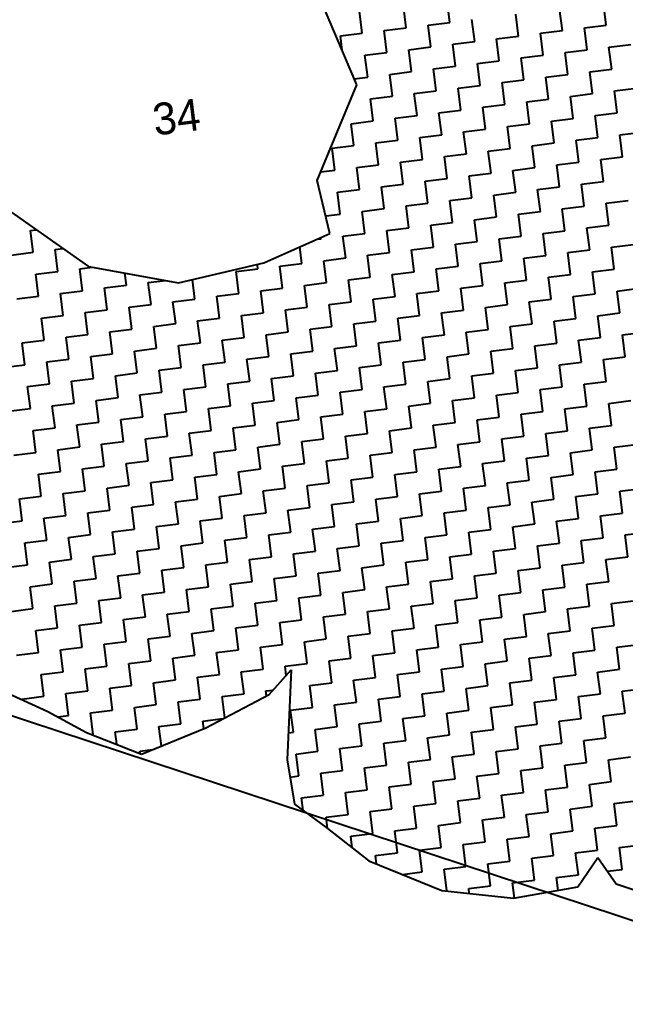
# Model space of a CAD drawing. Header units: metres. Extents: x 290108 to 292128, y 1990044 to 1991719.
# Drawn here: x 290557.1 to 290695.5, y 1990083.9 to 1990308.9 of the extents above; entities that cross this region are included whole.
import ezdxf
from ezdxf.enums import TextEntityAlignment as Align

# ---------------------------------------------------------------- set-up
doc = ezdxf.new("R2010")
doc.units = ezdxf.units.M
doc.header["$MEASUREMENT"] = 0
for name, color, linetype in [('POLY_HATCH', 12, 'Continuous'), ('TEXT_PARCEL', 7, 'Continuous'), ('V_BOUND_LINE', 7, 'Continuous')]:
    doc.layers.add(name, color=color, linetype=linetype)
doc.styles.add('TEXT_MAP', font='')
doc.styles.get('TEXT_MAP').set_extended_font_data('Kruti Dev 050')

msp = doc.modelspace()

# ---------------------------------------------------------------- linework, layer by layer
at = {"layer": 'POLY_HATCH'}
for p, q in [((290634.16, 1990294.02), (290626.33, 1990312.44)), ((290625.11, 1990272.13), (290634.16, 1990294.02)), ((290628, 1990260.02), (290625.11, 1990272.13)), ((290547.76, 1990270.12), (290572.82, 1990252.47)), ((290612.9, 1990253.3), (290628, 1990260.02)), ((290572.82, 1990252.47), (290593.37, 1990248.79)), ((290593.37, 1990248.79), (290612.9, 1990253.3)), ((290545.58, 1990158.99), (290563.55, 1990150.83)), ((290614.09, 1990154.66), (290619.17, 1990160.3)), ((290619.17, 1990160.3), (290618.25, 1990139.78)), ((290599.62, 1990147.09), (290614.09, 1990154.66)), ((290563.55, 1990150.83), (290572.41, 1990146.01)), ((290572.41, 1990146.01), (290584.97, 1990141.03)), ((290584.97, 1990141.03), (290599.62, 1990147.09)), ((290618.25, 1990139.78), (290619.9, 1990129.59)), ((290619.9, 1990129.59), (290627.11, 1990124.33)), ((290627.11, 1990124.33), (290636.92, 1990116.7)), ((290636.92, 1990116.7), (290653.55, 1990109.91)), ((290684.66, 1990110.7), (290689.21, 1990117.43)), ((290689.21, 1990117.43), (290693.43, 1990111.41)), ((290653.55, 1990109.91), (290669.96, 1990108.1)), ((290669.96, 1990108.1), (290684.66, 1990110.7)), ((290693.43, 1990111.41), (290706.7, 1990106.9))]:
    msp.add_line(p, q, dxfattribs=at)
at = {"layer": 'POLY_HATCH', "linetype": 'Continuous'}
for p, q in [((290645.42, 1990307.05), (290644.8, 1990312.06)), ((290655.44, 1990308.29), (290654.82, 1990313.31)), ((290691.15, 1990307.65), (290690.52, 1990312.66)), ((290635.4, 1990305.8), (290634.77, 1990310.81)), ((290671.1, 1990305.15), (290670.48, 1990310.17)), ((290681.12, 1990306.4), (290680.5, 1990311.41)), ((290650.43, 1990307.67), (290655.44, 1990308.29)), ((290651.06, 1990302.66), (290650.43, 1990307.67)), ((290661.08, 1990303.91), (290660.46, 1990308.92)), ((290686.14, 1990307.02), (290691.15, 1990307.65)), ((290630.39, 1990305.18), (290635.4, 1990305.8)), ((290630.79, 1990301.95), (290630.39, 1990305.18)), ((290640.41, 1990306.42), (290645.42, 1990307.05)), ((290641.03, 1990301.41), (290640.41, 1990306.42)), ((290666.09, 1990304.53), (290671.1, 1990305.15)), ((290676.11, 1990305.78), (290681.12, 1990306.4)), ((290676.74, 1990300.77), (290676.11, 1990305.78)), ((290686.76, 1990302.01), (290686.14, 1990307.02)), ((290656.07, 1990303.28), (290661.08, 1990303.91)), ((290656.69, 1990298.27), (290656.07, 1990303.28)), ((290666.71, 1990299.52), (290666.09, 1990304.53)), ((290691.77, 1990302.64), (290696.78, 1990303.26)), ((290636.02, 1990300.79), (290641.03, 1990301.41)), ((290636.65, 1990295.78), (290636.02, 1990300.79)), ((290646.04, 1990302.04), (290651.06, 1990302.66)), ((290646.67, 1990297.02), (290646.04, 1990302.04)), ((290671.72, 1990300.14), (290676.74, 1990300.77)), ((290681.75, 1990301.39), (290686.76, 1990302.01)), ((290682.37, 1990296.38), (290681.75, 1990301.39)), ((290692.39, 1990297.62), (290691.77, 1990302.64)), ((290661.7, 1990298.9), (290666.71, 1990299.52)), ((290662.33, 1990293.88), (290661.7, 1990298.9)), ((290672.35, 1990295.13), (290671.72, 1990300.14)), ((290641.66, 1990296.4), (290646.67, 1990297.02)), ((290642.28, 1990291.39), (290641.66, 1990296.4)), ((290651.68, 1990297.65), (290656.69, 1990298.27)), ((290652.3, 1990292.64), (290651.68, 1990297.65)), ((290677.36, 1990295.75), (290682.37, 1990296.38)), ((290687.38, 1990297), (290692.39, 1990297.62)), ((290688.01, 1990291.99), (290687.38, 1990297)), ((290633.58, 1990295.4), (290636.65, 1990295.78)), ((290657.31, 1990293.26), (290662.33, 1990293.88)), ((290667.34, 1990294.51), (290672.35, 1990295.13)), ((290667.96, 1990289.5), (290667.34, 1990294.51)), ((290677.98, 1990290.74), (290677.36, 1990295.75)), ((290647.29, 1990292.01), (290652.3, 1990292.64)), ((290647.91, 1990287), (290647.29, 1990292.01)), ((290657.94, 1990288.25), (290657.31, 1990293.26)), ((290682.99, 1990291.37), (290688.01, 1990291.99)), ((290693.02, 1990292.61), (290698.03, 1990293.24)), ((290693.64, 1990287.6), (290693.02, 1990292.61)), ((290637.27, 1990290.77), (290642.28, 1990291.39)), ((290637.89, 1990285.76), (290637.27, 1990290.77)), ((290662.95, 1990288.87), (290667.96, 1990289.5)), ((290672.97, 1990290.12), (290677.98, 1990290.74)), ((290673.6, 1990285.11), (290672.97, 1990290.12)), ((290683.62, 1990286.35), (290682.99, 1990291.37)), ((290652.93, 1990287.63), (290657.94, 1990288.25)), ((290653.55, 1990282.61), (290652.93, 1990287.63)), ((290663.57, 1990283.86), (290662.95, 1990288.87)), ((290688.63, 1990286.98), (290693.64, 1990287.6)), ((290632.88, 1990285.13), (290637.89, 1990285.76)), ((290633.5, 1990280.12), (290632.88, 1990285.13)), ((290642.9, 1990286.38), (290647.91, 1990287)), ((290643.53, 1990281.37), (290642.9, 1990286.38)), ((290668.58, 1990284.48), (290673.6, 1990285.11)), ((290678.61, 1990285.73), (290683.62, 1990286.35)), ((290679.23, 1990280.72), (290678.61, 1990285.73)), ((290689.25, 1990281.97), (290688.63, 1990286.98)), ((290648.54, 1990281.99), (290653.55, 1990282.61)), ((290658.56, 1990283.24), (290663.57, 1990283.86)), ((290659.18, 1990278.23), (290658.56, 1990283.24)), ((290669.21, 1990279.47), (290668.58, 1990284.48)), ((290694.26, 1990282.59), (290699.28, 1990283.21)), ((290638.52, 1990280.74), (290643.53, 1990281.37)), ((290639.14, 1990275.73), (290638.52, 1990280.74)), ((290649.16, 1990276.98), (290648.54, 1990281.99)), ((290674.22, 1990280.1), (290679.23, 1990280.72)), ((290684.24, 1990281.34), (290689.25, 1990281.97)), ((290684.87, 1990276.33), (290684.24, 1990281.34)), ((290694.89, 1990277.58), (290694.26, 1990282.59)), ((290628.49, 1990279.5), (290633.5, 1990280.12)), ((290629.12, 1990274.49), (290628.49, 1990279.5)), ((290654.17, 1990277.6), (290659.18, 1990278.23)), ((290664.2, 1990278.85), (290669.21, 1990279.47)), ((290664.82, 1990273.84), (290664.2, 1990278.85)), ((290674.84, 1990275.09), (290674.22, 1990280.1)), ((290644.15, 1990276.36), (290649.16, 1990276.98)), ((290644.77, 1990271.34), (290644.15, 1990276.36)), ((290654.8, 1990272.59), (290654.17, 1990277.6)), ((290679.85, 1990275.71), (290684.87, 1990276.33)), ((290689.88, 1990276.96), (290694.89, 1990277.58)), ((290690.5, 1990271.94), (290689.88, 1990276.96)), ((290625.92, 1990274.09), (290629.12, 1990274.49)), ((290634.13, 1990275.11), (290639.14, 1990275.73)), ((290634.75, 1990270.1), (290634.13, 1990275.11)), ((290659.81, 1990273.21), (290664.82, 1990273.84)), ((290669.83, 1990274.46), (290674.84, 1990275.09)), ((290670.45, 1990269.45), (290669.83, 1990274.46)), ((290680.48, 1990270.7), (290679.85, 1990275.71)), ((290649.79, 1990271.97), (290654.8, 1990272.59)), ((290650.41, 1990266.96), (290649.79, 1990271.97)), ((290660.43, 1990268.2), (290659.81, 1990273.21)), ((290685.49, 1990271.32), (290690.5, 1990271.94)), ((290629.74, 1990269.47), (290634.75, 1990270.1)), ((290630.36, 1990264.46), (290629.74, 1990269.47)), ((290639.76, 1990270.72), (290644.77, 1990271.34)), ((290640.39, 1990265.71), (290639.76, 1990270.72)), ((290665.44, 1990268.83), (290670.45, 1990269.45)), ((290675.47, 1990270.07), (290680.48, 1990270.7)), ((290676.09, 1990265.06), (290675.47, 1990270.07)), ((290686.11, 1990266.31), (290685.49, 1990271.32)), ((290645.4, 1990266.33), (290650.41, 1990266.96)), ((290655.42, 1990267.58), (290660.43, 1990268.2)), ((290656.04, 1990262.57), (290655.42, 1990267.58)), ((290666.07, 1990263.82), (290665.44, 1990268.83)), ((290691.12, 1990266.93), (290696.13, 1990267.56)), ((290691.75, 1990261.92), (290691.12, 1990266.93)), ((290635.37, 1990265.09), (290640.39, 1990265.71)), ((290636, 1990260.07), (290635.37, 1990265.09)), ((290646.02, 1990261.32), (290645.4, 1990266.33)), ((290671.08, 1990264.44), (290676.09, 1990265.06)), ((290681.1, 1990265.69), (290686.11, 1990266.31)), ((290681.72, 1990260.67), (290681.1, 1990265.69)), ((290627.04, 1990264.05), (290630.36, 1990264.46)), ((290651.03, 1990261.95), (290656.04, 1990262.57)), ((290661.05, 1990263.19), (290666.07, 1990263.82)), ((290661.68, 1990258.18), (290661.05, 1990263.19)), ((290671.7, 1990259.43), (290671.08, 1990264.44)), ((290559.58, 1990260.75), (290560.85, 1990260.9)), ((290560.2, 1990255.73), (290559.58, 1990260.75)), ((290641.01, 1990260.7), (290646.02, 1990261.32)), ((290641.63, 1990255.69), (290641.01, 1990260.7)), ((290651.66, 1990256.93), (290651.03, 1990261.95)), ((290676.71, 1990260.05), (290681.72, 1990260.67)), ((290686.74, 1990261.3), (290691.75, 1990261.92)), ((290687.36, 1990256.29), (290686.74, 1990261.3)), ((290625.06, 1990258.71), (290625.97, 1990258.83)), ((290625.97, 1990258.83), (290625.94, 1990259.11)), ((290630.99, 1990259.45), (290636, 1990260.07)), ((290631.61, 1990254.44), (290630.99, 1990259.45)), ((290656.67, 1990257.56), (290661.68, 1990258.18)), ((290666.69, 1990258.8), (290671.7, 1990259.43)), ((290667.31, 1990253.79), (290666.69, 1990258.8)), ((290677.34, 1990255.04), (290676.71, 1990260.05)), ((290555.19, 1990255.11), (290560.2, 1990255.73)), ((290565.21, 1990256.36), (290566.98, 1990256.58)), ((290565.84, 1990251.35), (290565.21, 1990256.36)), ((290621.59, 1990253.19), (290621.12, 1990256.96)), ((290636.62, 1990255.06), (290641.63, 1990255.69)), ((290646.64, 1990256.31), (290651.66, 1990256.93)), ((290647.27, 1990251.3), (290646.64, 1990256.31)), ((290657.29, 1990252.55), (290656.67, 1990257.56)), ((290682.35, 1990255.66), (290687.36, 1990256.29)), ((290682.97, 1990250.65), (290682.35, 1990255.66)), ((290692.37, 1990256.91), (290697.38, 1990257.53)), ((290692.99, 1990251.9), (290692.37, 1990256.91)), ((290626.6, 1990253.82), (290631.61, 1990254.44)), ((290627.22, 1990248.8), (290626.6, 1990253.82)), ((290637.24, 1990250.05), (290636.62, 1990255.06)), ((290662.3, 1990253.17), (290667.31, 1990253.79)), ((290672.32, 1990254.42), (290677.34, 1990255.04)), ((290672.95, 1990249.4), (290672.32, 1990254.42)), ((290560.83, 1990250.72), (290565.84, 1990251.35)), ((290570.85, 1990251.97), (290573.65, 1990252.32)), ((290571.47, 1990246.96), (290570.85, 1990251.97)), ((290606.55, 1990251.32), (290611.56, 1990251.95)), ((290607.18, 1990246.31), (290606.55, 1990251.32)), ((290611.56, 1990251.95), (290611.44, 1990252.96)), ((290616.58, 1990252.57), (290621.59, 1990253.19)), ((290617.2, 1990247.56), (290616.58, 1990252.57)), ((290642.26, 1990250.68), (290647.27, 1990251.3)), ((290652.28, 1990251.92), (290657.29, 1990252.55)), ((290652.9, 1990246.91), (290652.28, 1990251.92)), ((290662.93, 1990248.16), (290662.3, 1990253.17)), ((290687.98, 1990251.27), (290692.99, 1990251.9)), ((290688.61, 1990246.26), (290687.98, 1990251.27)), ((290561.45, 1990245.71), (290560.83, 1990250.72)), ((290581.5, 1990248.21), (290581.15, 1990250.98)), ((290586.51, 1990248.83), (290590.43, 1990249.32)), ((290597.15, 1990245.06), (290596.6, 1990249.54)), ((290632.23, 1990249.43), (290637.24, 1990250.05)), ((290632.86, 1990244.42), (290632.23, 1990249.43)), ((290642.88, 1990245.66), (290642.26, 1990250.68)), ((290667.94, 1990248.78), (290672.95, 1990249.4)), ((290677.96, 1990250.03), (290682.97, 1990250.65)), ((290678.58, 1990245.02), (290677.96, 1990250.03)), ((290566.46, 1990246.33), (290571.47, 1990246.96)), ((290576.48, 1990247.58), (290581.5, 1990248.21)), ((290577.11, 1990242.57), (290576.48, 1990247.58)), ((290587.13, 1990243.82), (290586.51, 1990248.83)), ((290612.19, 1990246.93), (290617.2, 1990247.56)), ((290612.81, 1990241.92), (290612.19, 1990246.93)), ((290622.21, 1990248.18), (290627.22, 1990248.8)), ((290622.83, 1990243.17), (290622.21, 1990248.18)), ((290647.89, 1990246.29), (290652.9, 1990246.91)), ((290657.91, 1990247.53), (290662.93, 1990248.16)), ((290658.54, 1990242.52), (290657.91, 1990247.53)), ((290668.56, 1990243.77), (290667.94, 1990248.78)), ((290693.62, 1990246.89), (290698.63, 1990247.51)), ((290694.24, 1990241.88), (290693.62, 1990246.89)), ((290556.44, 1990245.09), (290561.45, 1990245.71)), ((290567.08, 1990241.32), (290566.46, 1990246.33)), ((290592.14, 1990244.44), (290597.15, 1990245.06)), ((290592.77, 1990239.43), (290592.14, 1990244.44)), ((290602.16, 1990245.69), (290607.18, 1990246.31)), ((290602.79, 1990240.68), (290602.16, 1990245.69)), ((290627.85, 1990243.79), (290632.86, 1990244.42)), ((290637.87, 1990245.04), (290642.88, 1990245.66)), ((290638.49, 1990240.03), (290637.87, 1990245.04)), ((290648.51, 1990241.28), (290647.89, 1990246.29)), ((290673.57, 1990244.39), (290678.58, 1990245.02)), ((290674.19, 1990239.38), (290673.57, 1990244.39)), ((290683.59, 1990245.64), (290688.61, 1990246.26)), ((290684.22, 1990240.63), (290683.59, 1990245.64)), ((290572.1, 1990241.95), (290577.11, 1990242.57)), ((290582.12, 1990243.19), (290587.13, 1990243.82)), ((290582.74, 1990238.18), (290582.12, 1990243.19)), ((290617.82, 1990242.55), (290622.83, 1990243.17)), ((290618.45, 1990237.54), (290617.82, 1990242.55)), ((290628.47, 1990238.78), (290627.85, 1990243.79)), ((290653.53, 1990241.9), (290658.54, 1990242.52)), ((290663.55, 1990243.15), (290668.56, 1990243.77)), ((290664.17, 1990238.13), (290663.55, 1990243.15)), ((290562.07, 1990240.7), (290567.08, 1990241.32)), ((290562.7, 1990235.69), (290562.07, 1990240.7)), ((290572.72, 1990236.94), (290572.1, 1990241.95)), ((290597.78, 1990240.05), (290602.79, 1990240.68)), ((290598.4, 1990235.04), (290597.78, 1990240.05)), ((290607.8, 1990241.3), (290612.81, 1990241.92)), ((290608.42, 1990236.29), (290607.8, 1990241.3)), ((290633.48, 1990239.41), (290638.49, 1990240.03)), ((290643.5, 1990240.65), (290648.51, 1990241.28)), ((290644.13, 1990235.64), (290643.5, 1990240.65)), ((290654.15, 1990236.89), (290653.53, 1990241.9)), ((290679.21, 1990240.01), (290684.22, 1990240.63)), ((290679.83, 1990234.99), (290679.21, 1990240.01)), ((290689.23, 1990241.25), (290694.24, 1990241.88)), ((290689.85, 1990236.24), (290689.23, 1990241.25)), ((290577.73, 1990237.56), (290582.74, 1990238.18)), ((290587.75, 1990238.81), (290592.77, 1990239.43)), ((290588.38, 1990233.79), (290587.75, 1990238.81)), ((290623.46, 1990238.16), (290628.47, 1990238.78)), ((290624.08, 1990233.15), (290623.46, 1990238.16)), ((290634.1, 1990234.39), (290633.48, 1990239.41)), ((290659.16, 1990237.51), (290664.17, 1990238.13)), ((290669.18, 1990238.76), (290674.19, 1990239.38)), ((290669.81, 1990233.75), (290669.18, 1990238.76)), ((290557.69, 1990235.07), (290562.7, 1990235.69)), ((290567.71, 1990236.31), (290572.72, 1990236.94)), ((290568.33, 1990231.3), (290567.71, 1990236.31)), ((290578.35, 1990232.55), (290577.73, 1990237.56)), ((290603.41, 1990235.66), (290608.42, 1990236.29)), ((290604.04, 1990230.65), (290603.41, 1990235.66)), ((290613.43, 1990236.91), (290618.45, 1990237.54)), ((290614.06, 1990231.9), (290613.43, 1990236.91)), ((290639.12, 1990235.02), (290644.13, 1990235.64)), ((290649.14, 1990236.26), (290654.15, 1990236.89)), ((290649.76, 1990231.25), (290649.14, 1990236.26)), ((290659.78, 1990232.5), (290659.16, 1990237.51)), ((290684.84, 1990235.62), (290689.85, 1990236.24)), ((290685.46, 1990230.61), (290684.84, 1990235.62)), ((290694.86, 1990236.86), (290699.88, 1990237.49)), ((290695.49, 1990231.85), (290694.86, 1990236.86)), ((290558.31, 1990230.05), (290557.69, 1990235.07)), ((290583.37, 1990233.17), (290588.38, 1990233.79)), ((290583.99, 1990228.16), (290583.37, 1990233.17)), ((290593.39, 1990234.42), (290598.4, 1990235.04)), ((290594.01, 1990229.41), (290593.39, 1990234.42)), ((290619.07, 1990232.52), (290624.08, 1990233.15)), ((290629.09, 1990233.77), (290634.1, 1990234.39)), ((290629.72, 1990228.76), (290629.09, 1990233.77)), ((290639.74, 1990230.01), (290639.12, 1990235.02)), ((290664.8, 1990233.12), (290669.81, 1990233.75)), ((290665.42, 1990228.11), (290664.8, 1990233.12)), ((290674.82, 1990234.37), (290679.83, 1990234.99)), ((290675.44, 1990229.36), (290674.82, 1990234.37)), ((290563.32, 1990230.68), (290568.33, 1990231.3)), ((290573.34, 1990231.92), (290578.35, 1990232.55)), ((290573.97, 1990226.91), (290573.34, 1990231.92)), ((290609.05, 1990231.28), (290614.06, 1990231.9)), ((290609.67, 1990226.27), (290609.05, 1990231.28)), ((290619.69, 1990227.51), (290619.07, 1990232.52)), ((290644.75, 1990230.63), (290649.76, 1990231.25)), ((290654.77, 1990231.88), (290659.78, 1990232.5)), ((290655.4, 1990226.87), (290654.77, 1990231.88)), ((290690.48, 1990231.23), (290695.49, 1990231.85)), ((290691.1, 1990226.22), (290690.48, 1990231.23)), ((290553.3, 1990229.43), (290558.31, 1990230.05)), ((290563.94, 1990225.67), (290563.32, 1990230.68)), ((290589, 1990228.78), (290594.01, 1990229.41)), ((290589.62, 1990223.77), (290589, 1990228.78)), ((290599.02, 1990230.03), (290604.04, 1990230.65)), ((290599.65, 1990225.02), (290599.02, 1990230.03)), ((290624.7, 1990228.14), (290629.72, 1990228.76)), ((290634.73, 1990229.38), (290639.74, 1990230.01)), ((290635.35, 1990224.37), (290634.73, 1990229.38)), ((290645.37, 1990225.62), (290644.75, 1990230.63)), ((290670.43, 1990228.74), (290675.44, 1990229.36)), ((290671.05, 1990223.72), (290670.43, 1990228.74)), ((290680.45, 1990229.98), (290685.46, 1990230.61)), ((290681.08, 1990224.97), (290680.45, 1990229.98)), ((290568.96, 1990226.29), (290573.97, 1990226.91)), ((290578.98, 1990227.54), (290583.99, 1990228.16)), ((290579.6, 1990222.52), (290578.98, 1990227.54)), ((290614.68, 1990226.89), (290619.69, 1990227.51)), ((290615.3, 1990221.88), (290614.68, 1990226.89)), ((290625.33, 1990223.12), (290624.7, 1990228.14)), ((290650.38, 1990226.24), (290655.4, 1990226.87)), ((290660.41, 1990227.49), (290665.42, 1990228.11)), ((290661.03, 1990222.48), (290660.41, 1990227.49)), ((290558.93, 1990225.04), (290563.94, 1990225.67)), ((290559.56, 1990220.03), (290558.93, 1990225.04)), ((290569.58, 1990221.28), (290568.96, 1990226.29)), ((290594.64, 1990224.4), (290599.65, 1990225.02)), ((290595.26, 1990219.38), (290594.64, 1990224.4)), ((290604.66, 1990225.64), (290609.67, 1990226.27)), ((290605.28, 1990220.63), (290604.66, 1990225.64)), ((290630.34, 1990223.75), (290635.35, 1990224.37)), ((290640.36, 1990224.99), (290645.37, 1990225.62)), ((290640.99, 1990219.98), (290640.36, 1990224.99)), ((290651.01, 1990221.23), (290650.38, 1990226.24)), ((290676.07, 1990224.35), (290681.08, 1990224.97)), ((290676.69, 1990219.34), (290676.07, 1990224.35)), ((290686.09, 1990225.59), (290691.1, 1990226.22)), ((290686.71, 1990220.58), (290686.09, 1990225.59)), ((290574.59, 1990221.9), (290579.6, 1990222.52)), ((290575.21, 1990216.89), (290574.59, 1990221.9)), ((290584.61, 1990223.15), (290589.62, 1990223.77)), ((290585.24, 1990218.14), (290584.61, 1990223.15)), ((290610.29, 1990221.25), (290615.3, 1990221.88)), ((290620.32, 1990222.5), (290625.33, 1990223.12)), ((290620.94, 1990217.49), (290620.32, 1990222.5)), ((290630.96, 1990218.74), (290630.34, 1990223.75)), ((290656.02, 1990221.85), (290661.03, 1990222.48)), ((290656.64, 1990216.84), (290656.02, 1990221.85)), ((290666.04, 1990223.1), (290671.05, 1990223.72)), ((290666.67, 1990218.09), (290666.04, 1990223.1)), ((290554.54, 1990219.41), (290559.56, 1990220.03)), ((290564.57, 1990220.65), (290569.58, 1990221.28)), ((290565.19, 1990215.64), (290564.57, 1990220.65)), ((290600.27, 1990220.01), (290605.28, 1990220.63)), ((290600.89, 1990215), (290600.27, 1990220.01)), ((290610.92, 1990216.24), (290610.29, 1990221.25)), ((290635.97, 1990219.36), (290640.99, 1990219.98)), ((290646, 1990220.61), (290651.01, 1990221.23)), ((290646.62, 1990215.6), (290646, 1990220.61)), ((290681.7, 1990219.96), (290686.71, 1990220.58)), ((290682.32, 1990214.95), (290681.7, 1990219.96)), ((290691.72, 1990221.21), (290696.73, 1990221.83)), ((290692.35, 1990216.19), (290691.72, 1990221.21)), ((290580.22, 1990217.51), (290585.24, 1990218.14)), ((290580.85, 1990212.5), (290580.22, 1990217.51)), ((290590.25, 1990218.76), (290595.26, 1990219.38)), ((290590.87, 1990213.75), (290590.25, 1990218.76)), ((290615.93, 1990216.87), (290620.94, 1990217.49)), ((290625.95, 1990218.11), (290630.96, 1990218.74)), ((290626.57, 1990213.1), (290625.95, 1990218.11)), ((290636.6, 1990214.35), (290635.97, 1990219.36)), ((290661.65, 1990217.47), (290666.67, 1990218.09)), ((290662.28, 1990212.45), (290661.65, 1990217.47)), ((290671.68, 1990218.71), (290676.69, 1990219.34)), ((290672.3, 1990213.7), (290671.68, 1990218.71)), ((290560.18, 1990215.02), (290565.19, 1990215.64)), ((290570.2, 1990216.27), (290575.21, 1990216.89)), ((290570.83, 1990211.26), (290570.2, 1990216.27)), ((290605.91, 1990215.62), (290610.92, 1990216.24)), ((290606.53, 1990210.61), (290605.91, 1990215.62)), ((290616.55, 1990211.85), (290615.93, 1990216.87)), ((290641.61, 1990214.97), (290646.62, 1990215.6)), ((290651.63, 1990216.22), (290656.64, 1990216.84)), ((290652.26, 1990211.21), (290651.63, 1990216.22)), ((290687.34, 1990215.57), (290692.35, 1990216.19)), ((290687.96, 1990210.56), (290687.34, 1990215.57)), ((290560.8, 1990210.01), (290560.18, 1990215.02)), ((290585.86, 1990213.13), (290590.87, 1990213.75)), ((290586.48, 1990208.11), (290585.86, 1990213.13)), ((290595.88, 1990214.37), (290600.89, 1990215)), ((290596.51, 1990209.36), (290595.88, 1990214.37)), ((290621.56, 1990212.48), (290626.57, 1990213.1)), ((290631.59, 1990213.73), (290636.6, 1990214.35)), ((290632.21, 1990208.71), (290631.59, 1990213.73)), ((290642.23, 1990209.96), (290641.61, 1990214.97)), ((290667.29, 1990213.08), (290672.3, 1990213.7)), ((290667.91, 1990208.07), (290667.29, 1990213.08)), ((290677.31, 1990214.32), (290682.32, 1990214.95)), ((290677.94, 1990209.31), (290677.31, 1990214.32)), ((290565.81, 1990210.63), (290570.83, 1990211.26)), ((290566.44, 1990205.62), (290565.81, 1990210.63)), ((290575.84, 1990211.88), (290580.85, 1990212.5)), ((290576.46, 1990206.87), (290575.84, 1990211.88)), ((290601.52, 1990209.98), (290606.53, 1990210.61)), ((290611.54, 1990211.23), (290616.55, 1990211.85)), ((290612.16, 1990206.22), (290611.54, 1990211.23)), ((290622.19, 1990207.47), (290621.56, 1990212.48)), ((290647.24, 1990210.58), (290652.26, 1990211.21)), ((290657.27, 1990211.83), (290662.28, 1990212.45)), ((290657.89, 1990206.82), (290657.27, 1990211.83)), ((290692.97, 1990211.18), (290697.98, 1990211.81)), ((290693.59, 1990206.17), (290692.97, 1990211.18)), ((290555.79, 1990209.38), (290560.8, 1990210.01)), ((290591.49, 1990208.74), (290596.51, 1990209.36)), ((290592.12, 1990203.73), (290591.49, 1990208.74)), ((290602.14, 1990204.97), (290601.52, 1990209.98)), ((290627.2, 1990208.09), (290632.21, 1990208.71)), ((290637.22, 1990209.34), (290642.23, 1990209.96)), ((290637.84, 1990204.33), (290637.22, 1990209.34)), ((290647.87, 1990205.57), (290647.24, 1990210.58)), ((290672.92, 1990208.69), (290677.94, 1990209.31)), ((290673.55, 1990203.68), (290672.92, 1990208.69)), ((290682.95, 1990209.94), (290687.96, 1990210.56)), ((290683.57, 1990204.93), (290682.95, 1990209.94)), ((290571.45, 1990206.24), (290576.46, 1990206.87)), ((290572.07, 1990201.23), (290571.45, 1990206.24)), ((290581.47, 1990207.49), (290586.48, 1990208.11)), ((290582.1, 1990202.48), (290581.47, 1990207.49)), ((290607.15, 1990205.6), (290612.16, 1990206.22)), ((290617.18, 1990206.84), (290622.19, 1990207.47)), ((290617.8, 1990201.83), (290617.18, 1990206.84)), ((290627.82, 1990203.08), (290627.2, 1990208.09)), ((290652.88, 1990206.2), (290657.89, 1990206.82)), ((290653.5, 1990201.18), (290652.88, 1990206.2)), ((290662.9, 1990207.44), (290667.91, 1990208.07)), ((290663.52, 1990202.43), (290662.9, 1990207.44)), ((290688.58, 1990205.55), (290693.59, 1990206.17)), ((290561.43, 1990205), (290566.44, 1990205.62)), ((290562.05, 1990199.99), (290561.43, 1990205)), ((290597.13, 1990204.35), (290602.14, 1990204.97)), ((290597.75, 1990199.34), (290597.13, 1990204.35)), ((290607.78, 1990200.58), (290607.15, 1990205.6)), ((290632.83, 1990203.7), (290637.84, 1990204.33)), ((290642.86, 1990204.95), (290647.87, 1990205.57)), ((290643.48, 1990199.94), (290642.86, 1990204.95)), ((290678.56, 1990204.3), (290683.57, 1990204.93)), ((290679.18, 1990199.29), (290678.56, 1990204.3)), ((290689.21, 1990200.54), (290688.58, 1990205.55)), ((290577.08, 1990201.86), (290582.1, 1990202.48)), ((290577.71, 1990196.84), (290577.08, 1990201.86)), ((290587.11, 1990203.1), (290592.12, 1990203.73)), ((290587.73, 1990198.09), (290587.11, 1990203.1)), ((290612.79, 1990201.21), (290617.8, 1990201.83)), ((290622.81, 1990202.46), (290627.82, 1990203.08)), ((290623.43, 1990197.44), (290622.81, 1990202.46)), ((290633.46, 1990198.69), (290632.83, 1990203.7)), ((290658.51, 1990201.81), (290663.52, 1990202.43)), ((290659.14, 1990196.8), (290658.51, 1990201.81)), ((290668.54, 1990203.05), (290673.55, 1990203.68)), ((290669.16, 1990198.04), (290668.54, 1990203.05)), ((290694.22, 1990201.16), (290699.23, 1990201.78)), ((290557.04, 1990199.36), (290562.05, 1990199.99)), ((290557.66, 1990194.35), (290557.04, 1990199.36)), ((290567.06, 1990200.61), (290572.07, 1990201.23)), ((290567.68, 1990195.6), (290567.06, 1990200.61)), ((290602.76, 1990199.96), (290607.78, 1990200.58)), ((290603.39, 1990194.95), (290602.76, 1990199.96)), ((290613.41, 1990196.2), (290612.79, 1990201.21)), ((290638.47, 1990199.31), (290643.48, 1990199.94)), ((290648.49, 1990200.56), (290653.5, 1990201.18)), ((290649.11, 1990195.55), (290648.49, 1990200.56)), ((290684.19, 1990199.91), (290689.21, 1990200.54)), ((290684.82, 1990194.9), (290684.19, 1990199.91)), ((290694.84, 1990196.15), (290694.22, 1990201.16)), ((290582.72, 1990197.47), (290587.73, 1990198.09)), ((290583.34, 1990192.46), (290582.72, 1990197.47)), ((290592.74, 1990198.71), (290597.75, 1990199.34)), ((290593.37, 1990193.7), (290592.74, 1990198.71)), ((290618.42, 1990196.82), (290623.43, 1990197.44)), ((290628.44, 1990198.07), (290633.46, 1990198.69)), ((290629.07, 1990193.06), (290628.44, 1990198.07)), ((290639.09, 1990194.3), (290638.47, 1990199.31)), ((290664.15, 1990197.42), (290669.16, 1990198.04)), ((290664.77, 1990192.41), (290664.15, 1990197.42)), ((290674.17, 1990198.67), (290679.18, 1990199.29)), ((290674.79, 1990193.66), (290674.17, 1990198.67)), ((290562.67, 1990194.97), (290567.68, 1990195.6)), ((290563.3, 1990189.96), (290562.67, 1990194.97)), ((290572.7, 1990196.22), (290577.71, 1990196.84)), ((290573.32, 1990191.21), (290572.7, 1990196.22)), ((290598.38, 1990194.33), (290603.39, 1990194.95)), ((290608.4, 1990195.57), (290613.41, 1990196.2)), ((290609.02, 1990190.56), (290608.4, 1990195.57)), ((290619.05, 1990191.81), (290618.42, 1990196.82)), ((290644.1, 1990194.93), (290649.11, 1990195.55)), ((290644.73, 1990189.91), (290644.1, 1990194.93)), ((290654.13, 1990196.17), (290659.14, 1990196.8)), ((290654.75, 1990191.16), (290654.13, 1990196.17)), ((290679.81, 1990194.28), (290684.82, 1990194.9)), ((290689.83, 1990195.53), (290694.84, 1990196.15)), ((290690.45, 1990190.51), (290689.83, 1990195.53)), ((290552.65, 1990193.73), (290557.66, 1990194.35)), ((290588.35, 1990193.08), (290593.37, 1990193.7)), ((290588.98, 1990188.07), (290588.35, 1990193.08)), ((290599, 1990189.32), (290598.38, 1990194.33)), ((290624.06, 1990192.43), (290629.07, 1990193.06)), ((290634.08, 1990193.68), (290639.09, 1990194.3)), ((290634.7, 1990188.67), (290634.08, 1990193.68)), ((290669.78, 1990193.03), (290674.79, 1990193.66)), ((290670.41, 1990188.02), (290669.78, 1990193.03)), ((290680.43, 1990189.27), (290679.81, 1990194.28)), ((290568.31, 1990190.59), (290573.32, 1990191.21)), ((290568.93, 1990185.57), (290568.31, 1990190.59)), ((290578.33, 1990191.83), (290583.34, 1990192.46)), ((290578.95, 1990186.82), (290578.33, 1990191.83)), ((290604.01, 1990189.94), (290609.02, 1990190.56)), ((290614.03, 1990191.19), (290619.05, 1990191.81)), ((290614.66, 1990186.17), (290614.03, 1990191.19)), ((290624.68, 1990187.42), (290624.06, 1990192.43)), ((290649.74, 1990190.54), (290654.75, 1990191.16)), ((290650.36, 1990185.53), (290649.74, 1990190.54)), ((290659.76, 1990191.79), (290664.77, 1990192.41)), ((290660.38, 1990186.77), (290659.76, 1990191.79)), ((290685.44, 1990189.89), (290690.45, 1990190.51)), ((290695.46, 1990191.14), (290700.48, 1990191.76)), ((290696.09, 1990186.13), (290695.46, 1990191.14)), ((290558.29, 1990189.34), (290563.3, 1990189.96)), ((290558.91, 1990184.33), (290558.29, 1990189.34)), ((290593.99, 1990188.69), (290599, 1990189.32)), ((290594.61, 1990183.68), (290593.99, 1990188.69)), ((290604.63, 1990184.93), (290604.01, 1990189.94)), ((290629.69, 1990188.04), (290634.7, 1990188.67)), ((290639.71, 1990189.29), (290644.73, 1990189.91)), ((290640.34, 1990184.28), (290639.71, 1990189.29)), ((290675.42, 1990188.64), (290680.43, 1990189.27)), ((290676.04, 1990183.63), (290675.42, 1990188.64)), ((290686.06, 1990184.88), (290685.44, 1990189.89)), ((290573.94, 1990186.2), (290578.95, 1990186.82)), ((290574.57, 1990181.19), (290573.94, 1990186.2)), ((290583.97, 1990187.44), (290588.98, 1990188.07)), ((290584.59, 1990182.43), (290583.97, 1990187.44)), ((290609.65, 1990185.55), (290614.66, 1990186.17)), ((290619.67, 1990186.8), (290624.68, 1990187.42)), ((290620.29, 1990181.79), (290619.67, 1990186.8)), ((290630.32, 1990183.03), (290629.69, 1990188.04)), ((290655.37, 1990186.15), (290660.38, 1990186.77)), ((290656, 1990181.14), (290655.37, 1990186.15)), ((290665.4, 1990187.4), (290670.41, 1990188.02)), ((290666.02, 1990182.39), (290665.4, 1990187.4)), ((290691.08, 1990185.5), (290696.09, 1990186.13)), ((290553.9, 1990183.7), (290558.91, 1990184.33)), ((290563.92, 1990184.95), (290568.93, 1990185.57)), ((290564.54, 1990179.94), (290563.92, 1990184.95)), ((290589.6, 1990183.06), (290594.61, 1990183.68)), ((290599.62, 1990184.3), (290604.63, 1990184.93)), ((290600.25, 1990179.29), (290599.62, 1990184.3)), ((290610.27, 1990180.54), (290609.65, 1990185.55)), ((290635.33, 1990183.66), (290640.34, 1990184.28)), ((290635.95, 1990178.65), (290635.33, 1990183.66)), ((290645.35, 1990184.9), (290650.36, 1990185.53)), ((290645.97, 1990179.89), (290645.35, 1990184.9)), ((290671.03, 1990183.01), (290676.04, 1990183.63)), ((290681.05, 1990184.26), (290686.06, 1990184.88)), ((290681.68, 1990179.24), (290681.05, 1990184.26)), ((290691.7, 1990180.49), (290691.08, 1990185.5)), ((290579.58, 1990181.81), (290584.59, 1990182.43)), ((290580.2, 1990176.8), (290579.58, 1990181.81)), ((290590.22, 1990178.05), (290589.6, 1990183.06)), ((290615.28, 1990181.16), (290620.29, 1990181.79)), ((290625.3, 1990182.41), (290630.32, 1990183.03)), ((290625.93, 1990177.4), (290625.3, 1990182.41)), ((290661.01, 1990181.76), (290666.02, 1990182.39)), ((290661.63, 1990176.75), (290661.01, 1990181.76)), ((290671.65, 1990178), (290671.03, 1990183.01)), ((290559.53, 1990179.32), (290564.54, 1990179.94)), ((290560.16, 1990174.3), (290559.53, 1990179.32)), ((290569.55, 1990180.56), (290574.57, 1990181.19)), ((290570.18, 1990175.55), (290569.55, 1990180.56)), ((290595.24, 1990178.67), (290600.25, 1990179.29)), ((290605.26, 1990179.92), (290610.27, 1990180.54)), ((290605.88, 1990174.9), (290605.26, 1990179.92)), ((290615.9, 1990176.15), (290615.28, 1990181.16)), ((290640.96, 1990179.27), (290645.97, 1990179.89)), ((290641.59, 1990174.26), (290640.96, 1990179.27)), ((290650.98, 1990180.52), (290656, 1990181.14)), ((290651.61, 1990175.5), (290650.98, 1990180.52)), ((290676.66, 1990178.62), (290681.68, 1990179.24)), ((290686.69, 1990179.87), (290691.7, 1990180.49)), ((290687.31, 1990174.86), (290686.69, 1990179.87)), ((290585.21, 1990177.42), (290590.22, 1990178.05)), ((290585.84, 1990172.41), (290585.21, 1990177.42)), ((290595.86, 1990173.66), (290595.24, 1990178.67)), ((290620.92, 1990176.77), (290625.93, 1990177.4)), ((290630.94, 1990178.02), (290635.95, 1990178.65)), ((290631.56, 1990173.01), (290630.94, 1990178.02)), ((290666.64, 1990177.37), (290671.65, 1990178)), ((290667.27, 1990172.36), (290666.64, 1990177.37)), ((290677.29, 1990173.61), (290676.66, 1990178.62)), ((290565.17, 1990174.93), (290570.18, 1990175.55)), ((290565.79, 1990169.92), (290565.17, 1990174.93)), ((290575.19, 1990176.18), (290580.2, 1990176.8)), ((290575.81, 1990171.16), (290575.19, 1990176.18)), ((290600.87, 1990174.28), (290605.88, 1990174.9)), ((290610.89, 1990175.53), (290615.9, 1990176.15)), ((290611.52, 1990170.52), (290610.89, 1990175.53)), ((290621.54, 1990171.76), (290620.92, 1990176.77)), ((290646.6, 1990174.88), (290651.61, 1990175.5)), ((290647.22, 1990169.87), (290646.6, 1990174.88)), ((290656.62, 1990176.13), (290661.63, 1990176.75)), ((290657.24, 1990171.12), (290656.62, 1990176.13)), ((290682.3, 1990174.23), (290687.31, 1990174.86)), ((290692.32, 1990175.48), (290697.33, 1990176.1)), ((290692.95, 1990170.47), (290692.32, 1990175.48)), ((290555.14, 1990173.68), (290560.16, 1990174.3)), ((290580.82, 1990171.79), (290585.84, 1990172.41)), ((290590.85, 1990173.03), (290595.86, 1990173.66)), ((290591.47, 1990168.02), (290590.85, 1990173.03)), ((290601.49, 1990169.27), (290600.87, 1990174.28)), ((290626.55, 1990172.39), (290631.56, 1990173.01)), ((290627.17, 1990167.38), (290626.55, 1990172.39)), ((290636.57, 1990173.63), (290641.59, 1990174.26)), ((290637.2, 1990168.62), (290636.57, 1990173.63)), ((290662.25, 1990171.74), (290667.27, 1990172.36)), ((290672.28, 1990172.99), (290677.29, 1990173.61)), ((290672.9, 1990167.97), (290672.28, 1990172.99)), ((290682.92, 1990169.22), (290682.3, 1990174.23)), ((290570.8, 1990170.54), (290575.81, 1990171.16)), ((290571.43, 1990165.53), (290570.8, 1990170.54)), ((290581.45, 1990166.78), (290580.82, 1990171.79)), ((290606.51, 1990169.89), (290611.52, 1990170.52)), ((290616.53, 1990171.14), (290621.54, 1990171.76)), ((290617.15, 1990166.13), (290616.53, 1990171.14)), ((290652.23, 1990170.49), (290657.24, 1990171.12)), ((290652.85, 1990165.48), (290652.23, 1990170.49)), ((290662.88, 1990166.73), (290662.25, 1990171.74)), ((290687.93, 1990169.85), (290692.95, 1990170.47)), ((290560.78, 1990169.29), (290565.79, 1990169.92)), ((290561.4, 1990164.28), (290560.78, 1990169.29)), ((290586.46, 1990167.4), (290591.47, 1990168.02)), ((290596.48, 1990168.65), (290601.49, 1990169.27)), ((290597.11, 1990163.63), (290596.48, 1990168.65)), ((290607.13, 1990164.88), (290606.51, 1990169.89)), ((290632.19, 1990168), (290637.2, 1990168.62)), ((290632.81, 1990162.99), (290632.19, 1990168)), ((290642.21, 1990169.25), (290647.22, 1990169.87)), ((290642.83, 1990164.23), (290642.21, 1990169.25)), ((290667.89, 1990167.35), (290672.9, 1990167.97)), ((290677.91, 1990168.6), (290682.92, 1990169.22)), ((290678.54, 1990163.59), (290677.91, 1990168.6)), ((290688.56, 1990164.83), (290687.93, 1990169.85)), ((290576.44, 1990166.15), (290581.45, 1990166.78)), ((290577.06, 1990161.14), (290576.44, 1990166.15)), ((290587.08, 1990162.39), (290586.46, 1990167.4)), ((290612.14, 1990165.5), (290617.15, 1990166.13)), ((290622.16, 1990166.75), (290627.17, 1990167.38)), ((290622.79, 1990161.74), (290622.16, 1990166.75)), ((290657.87, 1990166.1), (290662.88, 1990166.73)), ((290658.49, 1990161.09), (290657.87, 1990166.1)), ((290668.51, 1990162.34), (290667.89, 1990167.35)), ((290693.57, 1990165.46), (290698.58, 1990166.08)), ((290556.39, 1990163.66), (290561.4, 1990164.28)), ((290566.41, 1990164.91), (290571.43, 1990165.53)), ((290567.04, 1990159.89), (290566.41, 1990164.91)), ((290592.09, 1990163.01), (290597.11, 1990163.63)), ((290602.12, 1990164.26), (290607.13, 1990164.88)), ((290602.74, 1990159.25), (290602.12, 1990164.26)), ((290612.76, 1990160.49), (290612.14, 1990165.5)), ((290637.82, 1990163.61), (290642.83, 1990164.23)), ((290638.44, 1990158.6), (290637.82, 1990163.61)), ((290647.84, 1990164.86), (290652.85, 1990165.48)), ((290648.47, 1990159.85), (290647.84, 1990164.86)), ((290673.52, 1990162.96), (290678.54, 1990163.59)), ((290683.55, 1990164.21), (290688.56, 1990164.83)), ((290684.17, 1990159.2), (290683.55, 1990164.21)), ((290694.19, 1990160.45), (290693.57, 1990165.46)), ((290572.05, 1990160.52), (290577.06, 1990161.14)), ((290582.07, 1990161.76), (290587.08, 1990162.39)), ((290582.69, 1990156.75), (290582.07, 1990161.76)), ((290592.72, 1990158), (290592.09, 1990163.01)), ((290617.77, 1990161.12), (290622.79, 1990161.74)), ((290618.03, 1990159.04), (290617.77, 1990161.12)), ((290627.8, 1990162.36), (290632.81, 1990162.99)), ((290628.42, 1990157.35), (290627.8, 1990162.36)), ((290663.5, 1990161.72), (290668.51, 1990162.34)), ((290664.12, 1990156.71), (290663.5, 1990161.72)), ((290674.15, 1990157.95), (290673.52, 1990162.96)), ((290562.03, 1990159.27), (290567.04, 1990159.89)), ((290562.65, 1990154.26), (290562.03, 1990159.27)), ((290572.67, 1990155.51), (290572.05, 1990160.52)), ((290597.73, 1990158.62), (290602.74, 1990159.25)), ((290607.75, 1990159.87), (290612.76, 1990160.49)), ((290608.38, 1990154.86), (290607.75, 1990159.87)), ((290643.46, 1990159.22), (290648.47, 1990159.85)), ((290644.08, 1990154.21), (290643.46, 1990159.22)), ((290653.48, 1990160.47), (290658.49, 1990161.09)), ((290654.1, 1990155.46), (290653.48, 1990160.47)), ((290679.16, 1990158.58), (290684.17, 1990159.2)), ((290689.18, 1990159.82), (290694.19, 1990160.45)), ((290689.81, 1990154.81), (290689.18, 1990159.82)), ((290577.68, 1990156.13), (290582.69, 1990156.75)), ((290587.71, 1990157.38), (290592.72, 1990158)), ((290588.33, 1990152.36), (290587.71, 1990157.38)), ((290598.35, 1990153.61), (290597.73, 1990158.62)), ((290623.41, 1990156.73), (290628.42, 1990157.35)), ((290624.03, 1990151.72), (290623.41, 1990156.73)), ((290633.43, 1990157.98), (290638.44, 1990158.6)), ((290634.06, 1990152.96), (290633.43, 1990157.98)), ((290659.11, 1990156.08), (290664.12, 1990156.71)), ((290669.14, 1990157.33), (290674.15, 1990157.95)), ((290669.76, 1990152.32), (290669.14, 1990157.33)), ((290679.78, 1990153.56), (290679.16, 1990158.58)), ((290567.66, 1990154.88), (290572.67, 1990155.51)), ((290568.28, 1990149.87), (290567.66, 1990154.88)), ((290578.31, 1990151.12), (290577.68, 1990156.13)), ((290603.36, 1990154.24), (290608.38, 1990154.86)), ((290613.39, 1990155.48), (290615.01, 1990155.68)), ((290613.53, 1990154.37), (290613.39, 1990155.48)), ((290649.09, 1990154.83), (290654.1, 1990155.46)), ((290649.71, 1990149.82), (290649.09, 1990154.83)), ((290659.74, 1990151.07), (290659.11, 1990156.08)), ((290684.79, 1990154.19), (290689.81, 1990154.81)), ((290694.82, 1990155.43), (290699.83, 1990156.06)), ((290695.44, 1990150.42), (290694.82, 1990155.43)), ((290557.64, 1990153.64), (290562.65, 1990154.26)), ((290557.65, 1990153.51), (290557.64, 1990153.64)), ((290583.32, 1990151.74), (290588.33, 1990152.36)), ((290593.34, 1990152.99), (290598.35, 1990153.61)), ((290593.96, 1990147.98), (290593.34, 1990152.99)), ((290603.97, 1990149.37), (290603.36, 1990154.24)), ((290629.04, 1990152.34), (290634.06, 1990152.96)), ((290629.67, 1990147.33), (290629.04, 1990152.34)), ((290639.07, 1990153.59), (290644.08, 1990154.21)), ((290639.69, 1990148.58), (290639.07, 1990153.59)), ((290664.75, 1990151.69), (290669.76, 1990152.32)), ((290674.77, 1990152.94), (290679.78, 1990153.56)), ((290675.39, 1990147.93), (290674.77, 1990152.94)), ((290685.42, 1990149.18), (290684.79, 1990154.19)), ((290565.86, 1990149.57), (290568.28, 1990149.87)), ((290573.3, 1990150.49), (290578.31, 1990151.12)), ((290573.92, 1990145.48), (290573.3, 1990150.49)), ((290583.94, 1990146.73), (290583.32, 1990151.74)), ((290619.02, 1990151.09), (290624.03, 1990151.72)), ((290619.65, 1990146.08), (290619.02, 1990151.09)), ((290654.73, 1990150.45), (290659.74, 1990151.07)), ((290655.35, 1990145.44), (290654.73, 1990150.45)), ((290665.37, 1990146.68), (290664.75, 1990151.69)), ((290690.43, 1990149.8), (290695.44, 1990150.42)), ((290588.95, 1990147.35), (290593.96, 1990147.98)), ((290598.98, 1990148.6), (290603.61, 1990149.18)), ((290599.19, 1990146.91), (290598.98, 1990148.6)), ((290634.68, 1990147.95), (290639.69, 1990148.58)), ((290635.3, 1990142.94), (290634.68, 1990147.95)), ((290644.7, 1990149.2), (290649.71, 1990149.82)), ((290645.33, 1990144.19), (290644.7, 1990149.2)), ((290670.38, 1990147.31), (290675.39, 1990147.93)), ((290680.41, 1990148.55), (290685.42, 1990149.18)), ((290681.03, 1990143.54), (290680.41, 1990148.55)), ((290691.05, 1990144.79), (290690.43, 1990149.8)), ((290573.79, 1990145.47), (290573.92, 1990145.48)), ((290578.93, 1990146.11), (290583.94, 1990146.73)), ((290579.28, 1990143.29), (290578.93, 1990146.11)), ((290589.51, 1990142.91), (290588.95, 1990147.35)), ((290618.53, 1990145.94), (290619.65, 1990146.08)), ((290624.66, 1990146.71), (290629.67, 1990147.33)), ((290625.28, 1990141.69), (290624.66, 1990146.71)), ((290650.34, 1990144.81), (290655.35, 1990145.44)), ((290660.36, 1990146.06), (290665.37, 1990146.68)), ((290660.98, 1990141.05), (290660.36, 1990146.06)), ((290671.01, 1990142.29), (290670.38, 1990147.31)), ((290640.31, 1990143.57), (290645.33, 1990144.19)), ((290640.94, 1990138.55), (290640.31, 1990143.57)), ((290650.96, 1990139.8), (290650.34, 1990144.81)), ((290676.02, 1990142.92), (290681.03, 1990143.54)), ((290686.04, 1990144.16), (290691.05, 1990144.79)), ((290686.66, 1990139.15), (290686.04, 1990144.16)), ((290584.57, 1990141.72), (290587.52, 1990142.09)), ((290584.63, 1990141.16), (290584.57, 1990141.72)), ((290620.27, 1990141.07), (290625.28, 1990141.69)), ((290620.89, 1990136.06), (290620.27, 1990141.07)), ((290630.29, 1990142.32), (290635.3, 1990142.94)), ((290630.91, 1990137.31), (290630.29, 1990142.32)), ((290655.97, 1990140.42), (290660.98, 1990141.05)), ((290665.99, 1990141.67), (290671.01, 1990142.29)), ((290666.62, 1990136.66), (290665.99, 1990141.67)), ((290676.64, 1990137.91), (290676.02, 1990142.92)), ((290645.95, 1990139.18), (290650.96, 1990139.8)), ((290646.57, 1990134.17), (290645.95, 1990139.18)), ((290656.6, 1990135.41), (290655.97, 1990140.42)), ((290681.65, 1990138.53), (290686.66, 1990139.15)), ((290691.68, 1990139.78), (290696.69, 1990140.4)), ((290692.3, 1990134.77), (290691.68, 1990139.78)), ((290625.9, 1990136.68), (290630.91, 1990137.31)), ((290626.53, 1990131.67), (290625.9, 1990136.68)), ((290635.93, 1990137.93), (290640.94, 1990138.55)), ((290636.55, 1990132.92), (290635.93, 1990137.93)), ((290661.61, 1990136.04), (290666.62, 1990136.66)), ((290671.63, 1990137.28), (290676.64, 1990137.91)), ((290672.25, 1990132.27), (290671.63, 1990137.28)), ((290682.28, 1990133.52), (290681.65, 1990138.53)), ((290618.89, 1990135.81), (290620.89, 1990136.06)), ((290641.56, 1990133.54), (290646.57, 1990134.17)), ((290651.58, 1990134.79), (290656.6, 1990135.41)), ((290652.21, 1990129.78), (290651.58, 1990134.79)), ((290662.23, 1990131.02), (290661.61, 1990136.04)), ((290687.29, 1990134.14), (290692.3, 1990134.77)), ((290687.91, 1990129.13), (290687.29, 1990134.14)), ((290631.54, 1990132.3), (290636.55, 1990132.92)), ((290632.16, 1990127.28), (290631.54, 1990132.3)), ((290642.18, 1990128.53), (290641.56, 1990133.54)), ((290667.24, 1990131.65), (290672.25, 1990132.27)), ((290677.26, 1990132.9), (290682.28, 1990133.52)), ((290677.89, 1990127.88), (290677.26, 1990132.9)), ((290621.52, 1990131.05), (290626.53, 1990131.67)), ((290621.88, 1990128.15), (290621.52, 1990131.05)), ((290647.2, 1990129.15), (290652.21, 1990129.78)), ((290657.22, 1990130.4), (290662.23, 1990131.02)), ((290657.84, 1990125.39), (290657.22, 1990130.4)), ((290667.87, 1990126.64), (290667.24, 1990131.65)), ((290692.92, 1990129.75), (290697.93, 1990130.38)), ((290693.55, 1990124.74), (290692.92, 1990129.75)), ((290637.17, 1990127.91), (290642.18, 1990128.53)), ((290637.8, 1990122.9), (290637.17, 1990127.91)), ((290647.82, 1990124.14), (290647.2, 1990129.15)), ((290672.88, 1990127.26), (290677.89, 1990127.88)), ((290682.9, 1990128.51), (290687.91, 1990129.13)), ((290683.52, 1990123.5), (290682.9, 1990128.51)), ((290627.15, 1990126.66), (290632.16, 1990127.28)), ((290627.48, 1990124.04), (290627.15, 1990126.66)), ((290652.83, 1990124.77), (290657.84, 1990125.39)), ((290662.85, 1990126.01), (290667.87, 1990126.64)), ((290663.48, 1990121), (290662.85, 1990126.01)), ((290673.5, 1990122.25), (290672.88, 1990127.26)), ((290632.79, 1990122.27), (290637.8, 1990122.9)), ((290642.81, 1990123.52), (290647.82, 1990124.14)), ((290643.43, 1990118.51), (290642.81, 1990123.52)), ((290653.45, 1990119.75), (290652.83, 1990124.77)), ((290678.51, 1990122.87), (290683.52, 1990123.5)), ((290679.13, 1990117.86), (290678.51, 1990122.87)), ((290688.53, 1990124.12), (290693.55, 1990124.74)), ((290689.16, 1990119.11), (290688.53, 1990124.12)), ((290633.11, 1990119.66), (290632.79, 1990122.27)), ((290658.47, 1990120.38), (290663.48, 1990121)), ((290668.49, 1990121.63), (290673.5, 1990122.25)), ((290669.11, 1990116.61), (290668.49, 1990121.63)), ((290638.42, 1990117.88), (290643.43, 1990118.51)), ((290648.44, 1990119.13), (290653.45, 1990119.75)), ((290649.07, 1990114.12), (290648.44, 1990119.13)), ((290659.09, 1990115.37), (290658.47, 1990120.38)), ((290684.15, 1990118.48), (290689.16, 1990119.11)), ((290684.77, 1990113.47), (290684.15, 1990118.48)), ((290694.17, 1990119.73), (290699.18, 1990120.35)), ((290694.79, 1990114.72), (290694.17, 1990119.73)), ((290638.66, 1990115.99), (290638.42, 1990117.88)), ((290664.1, 1990115.99), (290669.11, 1990116.61)), ((290674.12, 1990117.24), (290679.13, 1990117.86)), ((290674.75, 1990112.23), (290674.12, 1990117.24)), ((290644.6, 1990113.56), (290649.07, 1990114.12)), ((290654.08, 1990114.74), (290659.09, 1990115.37)), ((290654.69, 1990109.79), (290654.08, 1990114.74)), ((290664.72, 1990110.98), (290664.1, 1990115.99)), ((290691.41, 1990114.3), (290694.79, 1990114.72)), ((290669.74, 1990111.6), (290674.75, 1990112.23)), ((290670.17, 1990108.14), (290669.74, 1990111.6)), ((290679.76, 1990112.85), (290684.77, 1990113.47)), ((290680.13, 1990109.9), (290679.76, 1990112.85)), ((290659.71, 1990110.36), (290664.72, 1990110.98)), ((290659.85, 1990109.22), (290659.71, 1990110.36))]:
    msp.add_line(p, q, dxfattribs=at)
at = {"layer": 'V_BOUND_LINE'}
msp.add_line((290523.68, 1990160.24), (290755.4, 1990083.88), dxfattribs=at)

# ---------------------------------------------------------------- texts
at = {"layer": 'TEXT_PARCEL', "style": 'TEXT_MAP'}
msp.add_text('34', height=7.272, rotation=7.0915, dxfattribs=at).set_placement((290592.93, 1990286.68), align=Align.MIDDLE)

doc.saveas('drawing.dxf')
